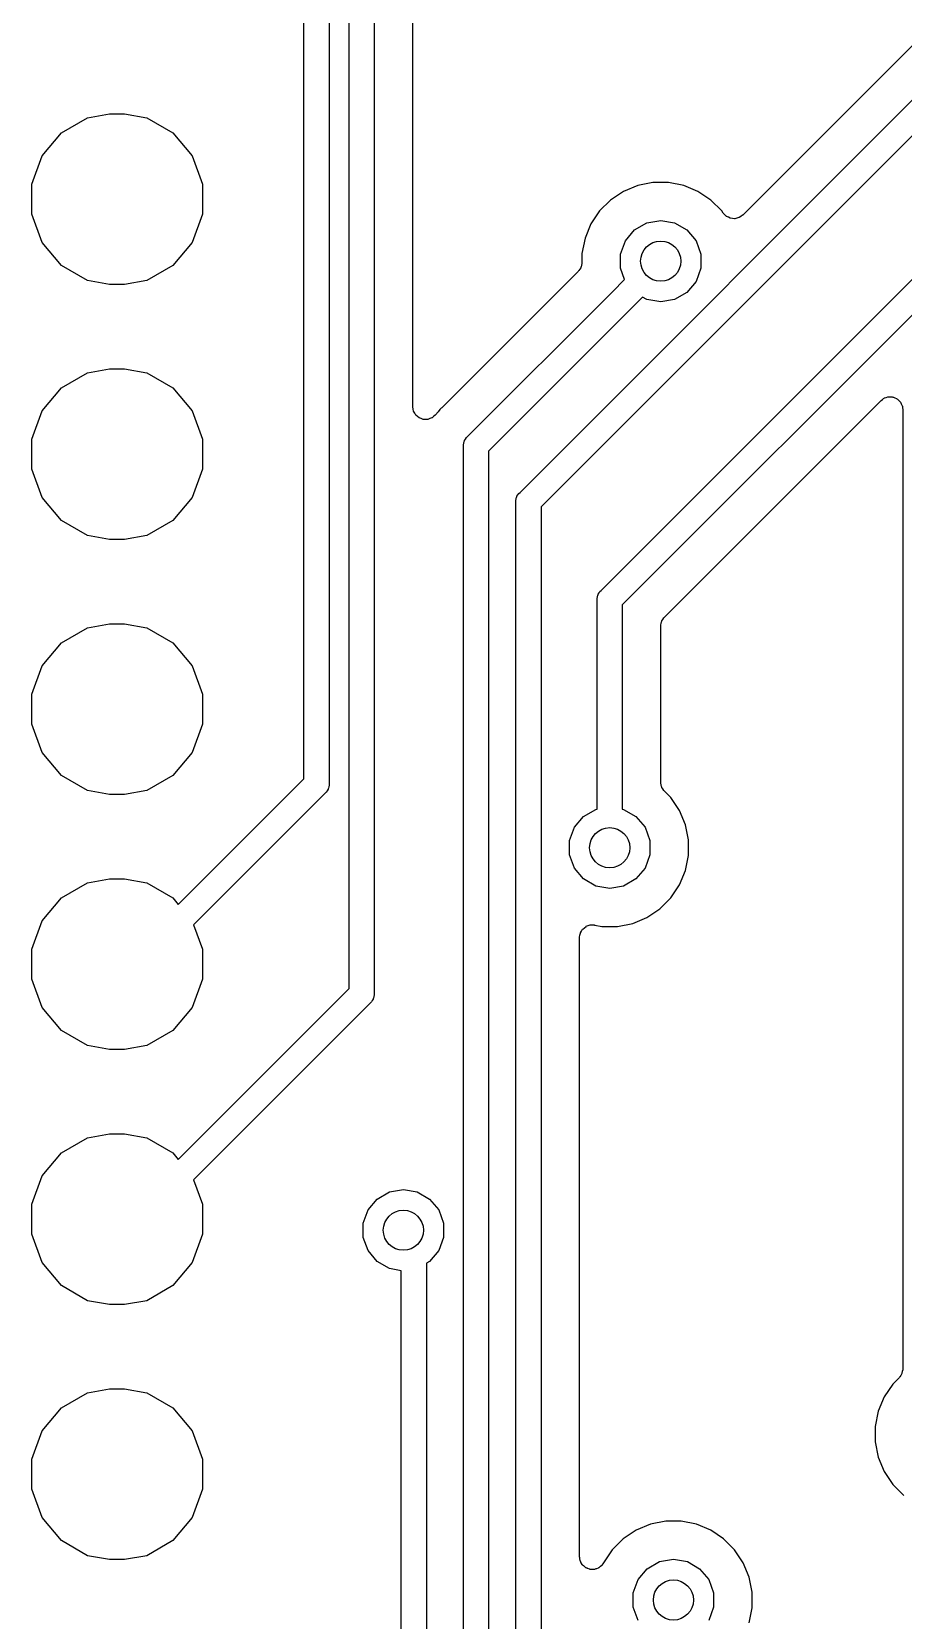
# Model space of a CAD drawing. Extents: x 10 to 287, y -200 to -10.
# Drawn here: x 113.37 to 122.05, y -104.6 to -88.77 of the extents above; entities that cross this region are included whole.
import ezdxf

# ---------------------------------------------------------------- set-up
doc = ezdxf.new("R2010")
doc.units = 0
doc.header["$MEASUREMENT"] = 0
doc.layers.add('BLACK', color=7, linetype='CONTINUOUS')

msp = doc.modelspace()

# ---------------------------------------------------------------- linework, layer by layer
at = {"layer": 'BLACK', "linetype": 'CONTINUOUS'}
for p, q in [((116.08, -96.2142), (116.08, -78.3645)), ((116.33, -78.4108), (116.33, -96.2606)), ((116.53, -98.3042), (116.53, -79.3129)), ((116.78, -79.3592), (116.78, -98.3505)), ((117.164, -92.5096), (117.164, -79.5708)), ((122.442, -88.6092), (120.452, -90.5992)), ((118.233, -93.3618), (122.732, -88.8625)), ((122.876, -89.072), (118.442, -93.5059)), ((119.041, -94.3381), (123.867, -89.5125)), ((113.663, -89.7804), (113.923, -89.6305)), ((113.923, -89.6305), (114.144, -89.5916)), ((114.144, -89.5916), (114.293, -89.5916)), ((114.293, -89.5916), (114.513, -89.6305)), ((114.513, -89.6305), (114.773, -89.7804)), ((113.471, -90.01), (113.663, -89.7804)), ((114.773, -89.7804), (114.966, -90.01)), ((124.011, -89.722), (119.251, -94.4821)), ((113.368, -90.2917), (113.471, -90.01)), ((114.966, -90.01), (115.068, -90.2917)), ((113.368, -90.5915), (113.368, -90.2917)), ((115.068, -90.2917), (115.068, -90.5915)), ((119.405, -90.3051), (119.263, -90.3642)), ((119.557, -90.275), (119.405, -90.3051)), ((119.711, -90.275), (119.557, -90.275)), ((119.863, -90.3051), (119.711, -90.275)), ((120.005, -90.3642), (119.863, -90.3051)), ((119.134, -90.45), (119.025, -90.5592)), ((119.263, -90.3642), (119.134, -90.45)), ((120.134, -90.45), (120.005, -90.3642)), ((120.243, -90.5592), (120.134, -90.45)), ((113.471, -90.8732), (113.368, -90.5915)), ((115.068, -90.5915), (114.966, -90.8732)), ((119.025, -90.5592), (118.939, -90.6876)), ((119.495, -90.6773), (119.634, -90.6528)), ((119.634, -90.6528), (119.773, -90.6773)), ((120.257, -90.5799), (120.243, -90.5592)), ((120.258, -90.5809), (120.257, -90.5799)), ((120.258, -90.5822), (120.258, -90.5809)), ((120.273, -90.5969), (120.258, -90.5822)), ((120.287, -90.6118), (120.273, -90.5969)), ((120.289, -90.6124), (120.287, -90.6118)), ((120.29, -90.6134), (120.289, -90.6124)), ((120.308, -90.6221), (120.29, -90.6134)), ((120.327, -90.6313), (120.308, -90.6221)), ((120.328, -90.6314), (120.327, -90.6313)), ((120.33, -90.632), (120.328, -90.6314)), ((120.35, -90.6338), (120.33, -90.632)), ((120.371, -90.6361), (120.35, -90.6338)), ((120.372, -90.6358), (120.371, -90.6361)), ((120.373, -90.6359), (120.372, -90.6358)), ((120.393, -90.6305), (120.373, -90.6359)), ((120.414, -90.6256), (120.393, -90.6305)), ((120.415, -90.6248), (120.414, -90.6256)), ((120.416, -90.6245), (120.415, -90.6248)), ((120.433, -90.6126), (120.416, -90.6245)), ((120.45, -90.6011), (120.433, -90.6126)), ((120.451, -90.6), (120.45, -90.6011)), ((120.452, -90.5992), (120.451, -90.6)), ((118.939, -90.6876), (118.88, -90.8303)), ((119.282, -90.8559), (119.373, -90.7479)), ((119.373, -90.7479), (119.495, -90.6773)), ((119.773, -90.6773), (119.895, -90.7479)), ((119.895, -90.7479), (119.986, -90.8559)), ((113.663, -91.1028), (113.471, -90.8732)), ((114.966, -90.8732), (114.773, -91.1028)), ((118.88, -90.8303), (118.85, -90.9818)), ((119.234, -90.9885), (119.282, -90.8559)), ((119.986, -90.8559), (120.034, -90.9885)), ((113.923, -91.2527), (113.663, -91.1028)), ((114.773, -91.1028), (114.513, -91.2527)), ((118.838, -91.1242), (118.829, -91.1378)), ((118.84, -91.1188), (118.838, -91.1242)), ((118.842, -91.114), (118.84, -91.1188)), ((118.845, -91.0977), (118.842, -91.114)), ((118.85, -91.0816), (118.845, -91.0977)), ((118.85, -91.0706), (118.849, -91.0761)), ((118.849, -91.0761), (118.85, -91.0816)), ((118.85, -90.9818), (118.85, -91.0706)), ((119.234, -91.1295), (119.234, -90.9885)), ((119.275, -91.2415), (119.234, -91.1295)), ((120.034, -91.1295), (119.986, -91.2621)), ((120.034, -90.9885), (120.034, -91.1295)), ((114.144, -91.2916), (113.923, -91.2527)), ((114.513, -91.2527), (114.293, -91.2916)), ((118.813, -91.1604), (117.457, -92.516)), ((118.816, -91.1558), (118.813, -91.1604)), ((118.82, -91.1522), (118.816, -91.1558)), ((118.829, -91.1378), (118.82, -91.1522)), ((119.153, -91.3629), (119.275, -91.2415)), ((119.986, -91.2621), (119.895, -91.3701)), ((114.293, -91.2916), (114.144, -91.2916)), ((117.71, -92.8057), (119.153, -91.3629)), ((119.153, -91.3629), (119.153, -91.3629)), ((119.453, -91.4165), (119.33, -91.5396)), ((119.495, -91.4407), (119.453, -91.4165)), ((119.634, -91.4652), (119.495, -91.4407)), ((119.773, -91.4407), (119.634, -91.4652)), ((119.895, -91.3701), (119.773, -91.4407)), ((119.33, -91.5397), (117.92, -92.9498)), ((119.33, -91.5396), (119.33, -91.5397)), ((113.663, -92.3204), (113.923, -92.1705)), ((113.923, -92.1705), (114.144, -92.1316)), ((114.144, -92.1316), (114.293, -92.1316)), ((114.293, -92.1316), (114.513, -92.1705)), ((114.513, -92.1705), (114.773, -92.3204)), ((113.471, -92.55), (113.663, -92.3204)), ((114.773, -92.3204), (114.966, -92.55)), ((113.368, -92.8317), (113.471, -92.55)), ((114.966, -92.55), (115.068, -92.8317)), ((117.164, -92.5103), (117.164, -92.5096)), ((117.164, -92.511), (117.164, -92.5103)), ((117.168, -92.532), (117.164, -92.511)), ((117.172, -92.553), (117.168, -92.532)), ((117.172, -92.5536), (117.172, -92.553)), ((117.172, -92.5543), (117.172, -92.5536)), ((117.183, -92.5727), (117.172, -92.5543)), ((117.433, -92.5363), (117.416, -92.558)), ((117.448, -92.5244), (117.433, -92.5363)), ((117.452, -92.5196), (117.448, -92.5244)), ((117.457, -92.516), (117.452, -92.5196)), ((119.672, -94.6039), (121.829, -92.447)), ((121.829, -92.447), (121.843, -92.4374)), ((121.843, -92.4374), (121.855, -92.4268)), ((121.855, -92.4268), (121.861, -92.4249)), ((121.861, -92.4249), (121.865, -92.4217)), ((121.865, -92.4217), (121.881, -92.4174)), ((121.881, -92.4174), (121.897, -92.4117)), ((121.897, -92.4117), (121.903, -92.4117)), ((121.903, -92.4117), (121.908, -92.4102)), ((121.908, -92.4102), (121.924, -92.4117)), ((121.924, -92.4117), (121.941, -92.4117)), ((121.941, -92.4117), (121.946, -92.4136)), ((121.946, -92.4136), (121.952, -92.4141)), ((121.952, -92.4141), (121.967, -92.4211)), ((121.967, -92.4211), (121.982, -92.4268)), ((121.982, -92.4268), (121.987, -92.4304)), ((121.987, -92.4304), (121.992, -92.4327)), ((121.992, -92.4327), (122.004, -92.4445)), ((122.004, -92.4445), (122.016, -92.4551)), ((122.016, -92.4551), (122.019, -92.46)), ((122.019, -92.46), (122.023, -92.4639)), ((122.023, -92.4639), (122.03, -92.479)), ((122.03, -92.479), (122.038, -92.4933)), ((122.038, -92.4933), (122.039, -92.4988)), ((122.039, -92.4988), (122.042, -92.5039)), ((122.042, -92.5039), (122.043, -92.5204)), ((122.043, -92.5204), (122.046, -92.5368)), ((122.046, -92.5368), (122.046, -102.091)), ((117.194, -92.5912), (117.183, -92.5727)), ((117.194, -92.5917), (117.194, -92.5912)), ((117.195, -92.5923), (117.194, -92.5917)), ((117.211, -92.6058), (117.195, -92.5923)), ((117.228, -92.6196), (117.211, -92.6058)), ((117.228, -92.6198), (117.228, -92.6196)), ((117.229, -92.6203), (117.228, -92.6198)), ((117.249, -92.6273), (117.229, -92.6203)), ((117.269, -92.6347), (117.249, -92.6273)), ((117.27, -92.6347), (117.269, -92.6347)), ((117.292, -92.6347), (117.27, -92.6349)), ((117.27, -92.6349), (117.27, -92.6347)), ((117.313, -92.6347), (117.292, -92.6347)), ((117.314, -92.6344), (117.313, -92.6347)), ((117.334, -92.6269), (117.314, -92.6344)), ((117.314, -92.6344), (117.314, -92.6344)), ((117.355, -92.6196), (117.334, -92.6269)), ((117.356, -92.6189), (117.355, -92.6191)), ((117.355, -92.6191), (117.355, -92.6196)), ((117.372, -92.605), (117.356, -92.6189)), ((117.388, -92.5912), (117.372, -92.605)), ((117.389, -92.5906), (117.388, -92.5912)), ((117.416, -92.558), (117.389, -92.5902)), ((117.389, -92.5902), (117.389, -92.5906)), ((117.416, -92.558), (117.416, -92.558)), ((113.368, -93.1315), (113.368, -92.8317)), ((115.068, -92.8317), (115.068, -93.1315)), ((117.669, -92.8869), (117.673, -92.8709)), ((117.673, -92.8709), (117.676, -92.8546)), ((117.676, -92.8546), (117.679, -92.8497)), ((117.679, -92.8497), (117.68, -92.8443)), ((117.68, -92.8443), (117.689, -92.8308)), ((117.689, -92.8308), (117.698, -92.8164)), ((117.698, -92.8164), (117.71, -92.8057)), ((117.67, -92.9034), (117.669, -92.8869)), ((117.67, -112.785), (117.67, -92.9034)), ((117.92, -92.9498), (117.92, -112.832)), ((113.471, -93.4132), (113.368, -93.1315)), ((115.068, -93.1315), (114.966, -93.4132)), ((113.663, -93.6428), (113.471, -93.4132)), ((114.966, -93.4132), (114.773, -93.6428)), ((118.191, -93.443), (118.195, -93.427)), ((118.192, -93.4595), (118.191, -93.443)), ((118.192, -117.216), (118.192, -93.4595)), ((118.195, -93.427), (118.198, -93.4107)), ((118.198, -93.4107), (118.201, -93.4058)), ((118.201, -93.4058), (118.202, -93.4004)), ((118.202, -93.4004), (118.212, -93.3869)), ((118.212, -93.3869), (118.22, -93.3725)), ((118.22, -93.3725), (118.233, -93.3618)), ((113.923, -93.7927), (113.663, -93.6428)), ((114.773, -93.6428), (114.513, -93.7927)), ((118.442, -93.5059), (118.442, -117.262)), ((114.144, -93.8316), (113.923, -93.7927)), ((114.513, -93.7927), (114.293, -93.8316)), ((114.293, -93.8316), (114.144, -93.8316)), ((119, -94.4193), (119.004, -94.4032)), ((119.001, -94.4358), (119, -94.4193)), ((119.001, -96.3244), (119.001, -94.4358)), ((119.004, -94.4032), (119.007, -94.3869)), ((119.007, -94.3869), (119.01, -94.3821)), ((119.01, -94.3821), (119.011, -94.3767)), ((119.011, -94.3767), (119.02, -94.3631)), ((119.02, -94.3631), (119.029, -94.3487)), ((119.029, -94.3487), (119.041, -94.3381)), ((119.251, -94.4821), (119.251, -96.5169)), ((119.665, -94.6121), (119.669, -94.6085)), ((119.669, -94.6085), (119.672, -94.6039)), ((113.663, -94.8604), (113.923, -94.7105)), ((113.923, -94.7105), (114.144, -94.6716)), ((114.144, -94.6716), (114.293, -94.6716)), ((114.293, -94.6716), (114.513, -94.7105)), ((114.513, -94.7105), (114.773, -94.8604)), ((119.635, -94.6827), (119.64, -94.6667)), ((119.636, -94.6882), (119.635, -94.6827)), ((119.635, -94.6938), (119.636, -94.6882)), ((119.635, -96.2487), (119.635, -94.6938)), ((119.64, -94.6667), (119.643, -94.6503)), ((119.643, -94.6503), (119.645, -94.6455)), ((119.645, -94.6455), (119.647, -94.6401)), ((119.647, -94.6401), (119.656, -94.6265)), ((119.656, -94.6265), (119.665, -94.6121)), ((113.471, -95.09), (113.663, -94.8604)), ((114.773, -94.8604), (114.966, -95.09)), ((113.368, -95.3717), (113.471, -95.09)), ((114.966, -95.09), (115.068, -95.3717)), ((113.368, -95.6715), (113.368, -95.3717)), ((115.068, -95.3717), (115.068, -95.6715)), ((113.471, -95.9532), (113.368, -95.6715)), ((115.068, -95.6715), (114.966, -95.9532)), ((113.663, -96.1828), (113.471, -95.9532)), ((114.966, -95.9532), (114.773, -96.1828)), ((113.923, -96.3327), (113.663, -96.1828)), ((114.773, -96.1828), (114.513, -96.3327)), ((114.144, -96.3716), (113.923, -96.3327)), ((114.513, -96.3327), (114.293, -96.3716)), ((114.828, -97.4661), (116.08, -96.2142)), ((116.302, -96.3476), (116.29, -96.3582)), ((116.311, -96.3332), (116.302, -96.3476)), ((116.32, -96.3196), (116.311, -96.3332)), ((116.321, -96.3143), (116.32, -96.3196)), ((116.324, -96.3094), (116.321, -96.3143)), ((116.327, -96.2931), (116.324, -96.3094)), ((116.331, -96.2771), (116.327, -96.2931)), ((116.33, -96.2606), (116.331, -96.2771)), ((119.001, -96.5169), (119.001, -96.3244)), ((119.001, -96.3244), (119.001, -96.3244)), ((119.636, -96.2542), (119.635, -96.2487)), ((119.635, -96.2597), (119.636, -96.2542)), ((119.64, -96.2757), (119.635, -96.2597)), ((119.643, -96.2921), (119.64, -96.2757)), ((119.645, -96.2969), (119.643, -96.2921)), ((119.647, -96.3023), (119.645, -96.2969)), ((119.656, -96.3159), (119.647, -96.3023)), ((119.665, -96.3303), (119.656, -96.3159)), ((119.669, -96.3339), (119.665, -96.3303)), ((119.672, -96.3385), (119.669, -96.3339)), ((119.735, -96.4012), (119.672, -96.3385)), ((114.293, -96.3716), (114.144, -96.3716)), ((116.29, -96.3582), (114.98, -97.6682)), ((119.821, -96.5296), (119.735, -96.4012)), ((118.774, -96.6979), (118.865, -96.5899)), ((118.865, -96.5899), (118.987, -96.5193)), ((118.987, -96.5193), (119.001, -96.5169)), ((119.251, -96.5169), (119.265, -96.5193)), ((119.265, -96.5193), (119.387, -96.5899)), ((119.387, -96.5899), (119.478, -96.6979)), ((119.88, -96.6723), (119.821, -96.5296)), ((118.726, -96.8305), (118.774, -96.6979)), ((119.478, -96.6979), (119.526, -96.8305)), ((119.91, -96.8238), (119.88, -96.6723)), ((119.91, -96.9782), (119.91, -96.8238)), ((118.726, -96.9715), (118.726, -96.8305)), ((118.774, -97.1041), (118.726, -96.9715)), ((119.526, -96.9715), (119.478, -97.1041)), ((119.526, -96.8305), (119.526, -96.9715)), ((119.88, -97.1297), (119.91, -96.9782)), ((118.865, -97.2121), (118.774, -97.1041)), ((119.478, -97.1041), (119.387, -97.2121)), ((119.821, -97.2724), (119.88, -97.1297)), ((113.663, -97.4004), (113.923, -97.2505)), ((113.923, -97.2505), (114.144, -97.2116)), ((114.144, -97.2116), (114.293, -97.2116)), ((114.293, -97.2116), (114.513, -97.2505)), ((114.513, -97.2505), (114.773, -97.4004)), ((118.987, -97.2827), (118.865, -97.2121)), ((119.126, -97.3072), (118.987, -97.2827)), ((119.265, -97.2827), (119.126, -97.3072)), ((119.387, -97.2121), (119.265, -97.2827)), ((119.735, -97.4008), (119.821, -97.2724)), ((113.471, -97.63), (113.663, -97.4004)), ((114.773, -97.4004), (114.828, -97.4661)), ((119.626, -97.51), (119.735, -97.4008)), ((119.355, -97.6549), (119.497, -97.5958)), ((119.497, -97.5958), (119.626, -97.51)), ((113.368, -97.9117), (113.471, -97.63)), ((114.98, -97.6682), (115.068, -97.9117)), ((118.826, -97.7927), (118.83, -97.7724)), ((118.83, -97.7724), (118.834, -97.752)), ((118.834, -97.7508), (118.835, -97.7494)), ((118.834, -97.752), (118.834, -97.7508)), ((118.835, -97.7494), (118.845, -97.7317)), ((118.845, -97.7317), (118.856, -97.7138)), ((118.856, -97.7138), (118.857, -97.7129)), ((118.857, -97.7129), (118.858, -97.7117)), ((118.858, -97.7117), (118.874, -97.6988)), ((118.874, -97.6988), (118.89, -97.6855)), ((118.89, -97.6855), (118.891, -97.685)), ((118.891, -97.685), (118.892, -97.6841)), ((118.892, -97.6841), (118.912, -97.6775)), ((118.912, -97.6775), (118.931, -97.6704)), ((118.931, -97.6704), (118.932, -97.6704)), ((118.932, -97.6704), (118.934, -97.6699)), ((118.934, -97.6699), (118.954, -97.6704)), ((118.954, -97.6704), (118.975, -97.6704)), ((118.975, -97.6704), (118.976, -97.6709)), ((118.976, -97.6709), (118.978, -97.6709)), ((118.978, -97.6709), (119.049, -97.685)), ((119.049, -97.685), (119.203, -97.685)), ((119.203, -97.685), (119.355, -97.6549)), ((113.368, -98.2115), (113.368, -97.9117)), ((115.068, -97.9117), (115.068, -98.2115)), ((118.826, -97.7941), (118.826, -97.7927)), ((118.826, -97.7955), (118.826, -97.7941)), ((118.826, -103.964), (118.826, -97.7955)), ((113.471, -98.4932), (113.368, -98.2115)), ((115.068, -98.2115), (114.966, -98.4932)), ((114.828, -100.006), (116.53, -98.3042)), ((116.771, -98.4042), (116.77, -98.4096)), ((116.774, -98.3994), (116.771, -98.4042)), ((116.777, -98.3831), (116.774, -98.3994)), ((116.781, -98.3671), (116.777, -98.3831)), ((116.78, -98.3505), (116.781, -98.3671)), ((113.663, -98.7228), (113.471, -98.4932)), ((114.966, -98.4932), (114.773, -98.7228)), ((116.74, -98.4482), (114.98, -100.208)), ((116.752, -98.4376), (116.74, -98.4482)), ((116.761, -98.4232), (116.752, -98.4376)), ((116.77, -98.4096), (116.761, -98.4232)), ((113.923, -98.8727), (113.663, -98.7228)), ((114.773, -98.7228), (114.513, -98.8727)), ((114.144, -98.9116), (113.923, -98.8727)), ((114.513, -98.8727), (114.293, -98.9116)), ((114.293, -98.9116), (114.144, -98.9116)), ((113.663, -99.9404), (113.923, -99.7905)), ((113.923, -99.7905), (114.144, -99.7516)), ((114.144, -99.7516), (114.293, -99.7516)), ((114.293, -99.7516), (114.513, -99.7905)), ((114.513, -99.7905), (114.773, -99.9404)), ((113.471, -100.17), (113.663, -99.9404)), ((114.773, -99.9404), (114.828, -100.006)), ((113.368, -100.452), (113.471, -100.17)), ((114.98, -100.208), (115.068, -100.452)), ((116.931, -100.329), (117.07, -100.305)), ((117.07, -100.305), (117.209, -100.329)), ((113.368, -100.751), (113.368, -100.452)), ((115.068, -100.452), (115.068, -100.751)), ((116.718, -100.508), (116.809, -100.4)), ((116.809, -100.4), (116.931, -100.329)), ((117.209, -100.329), (117.331, -100.4)), ((117.331, -100.4), (117.422, -100.508)), ((116.67, -100.64), (116.718, -100.508)), ((117.422, -100.508), (117.47, -100.64)), ((113.471, -101.033), (113.368, -100.751)), ((115.068, -100.751), (114.966, -101.033)), ((116.67, -100.782), (116.67, -100.64)), ((117.47, -100.64), (117.47, -100.782)), ((116.718, -100.914), (116.67, -100.782)), ((116.809, -101.022), (116.718, -100.914)), ((117.422, -100.914), (117.331, -101.022)), ((117.47, -100.782), (117.422, -100.914)), ((113.663, -101.263), (113.471, -101.033)), ((114.966, -101.033), (114.773, -101.263)), ((116.931, -101.093), (116.809, -101.022)), ((117.05, -101.114), (116.931, -101.093)), ((117.331, -101.022), (117.3, -101.04)), ((117.3, -101.04), (117.3, -110.551)), ((117.05, -110.551), (117.05, -101.114)), ((113.923, -101.413), (113.663, -101.263)), ((114.144, -101.452), (113.923, -101.413)), ((114.513, -101.413), (114.293, -101.452)), ((114.773, -101.263), (114.513, -101.413)), ((114.293, -101.452), (114.144, -101.452)), ((122.009, -102.18), (121.946, -102.243)), ((122.012, -102.176), (122.009, -102.18)), ((122.016, -102.172), (122.012, -102.176)), ((122.025, -102.158), (122.016, -102.172)), ((122.034, -102.144), (122.025, -102.158)), ((122.036, -102.139), (122.034, -102.144)), ((122.038, -102.134), (122.036, -102.139)), ((122.041, -102.118), (122.038, -102.134)), ((122.046, -102.102), (122.041, -102.118)), ((122.046, -102.091), (122.045, -102.096)), ((122.045, -102.096), (122.046, -102.102)), ((113.663, -102.48), (113.923, -102.331)), ((113.923, -102.331), (114.144, -102.292)), ((114.144, -102.292), (114.293, -102.292)), ((114.293, -102.292), (114.513, -102.331)), ((114.513, -102.331), (114.773, -102.48)), ((121.946, -102.243), (121.86, -102.372)), ((113.471, -102.71), (113.663, -102.48)), ((114.773, -102.48), (114.966, -102.71)), ((121.801, -102.514), (121.771, -102.666)), ((121.86, -102.372), (121.801, -102.514)), ((121.771, -102.666), (121.771, -102.82)), ((113.368, -102.992), (113.471, -102.71)), ((114.966, -102.71), (115.068, -102.992)), ((121.771, -102.82), (121.801, -102.972)), ((113.368, -103.291), (113.368, -102.992)), ((115.068, -102.992), (115.068, -103.291)), ((121.801, -102.972), (121.86, -103.114)), ((121.86, -103.114), (121.946, -103.243)), ((113.471, -103.573), (113.368, -103.291)), ((115.068, -103.291), (114.966, -103.573)), ((121.946, -103.243), (122.055, -103.352)), ((113.663, -103.803), (113.471, -103.573)), ((114.966, -103.573), (114.773, -103.803)), ((119.684, -103.61), (119.532, -103.64)), ((119.838, -103.61), (119.684, -103.61)), ((119.99, -103.64), (119.838, -103.61)), ((119.261, -103.785), (119.152, -103.894)), ((119.39, -103.699), (119.261, -103.785)), ((119.532, -103.64), (119.39, -103.699)), ((120.132, -103.699), (119.99, -103.64)), ((120.261, -103.785), (120.132, -103.699)), ((120.37, -103.894), (120.261, -103.785)), ((113.923, -103.953), (113.663, -103.803)), ((114.773, -103.803), (114.513, -103.953)), ((119.152, -103.894), (119.059, -104.033)), ((120.456, -104.023), (120.37, -103.894)), ((114.144, -103.992), (113.923, -103.953)), ((114.293, -103.992), (114.144, -103.992)), ((114.513, -103.953), (114.293, -103.992)), ((118.828, -103.973), (118.826, -103.964)), ((118.827, -103.976), (118.828, -103.973)), ((118.83, -103.984), (118.827, -103.976)), ((118.832, -104.002), (118.83, -103.984)), ((118.833, -104.005), (118.832, -104.002)), ((118.834, -104.007), (118.833, -104.005)), ((118.839, -104.017), (118.834, -104.007)), ((118.84, -104.019), (118.839, -104.017)), ((118.842, -104.022), (118.84, -104.019)), ((118.843, -104.024), (118.842, -104.022)), ((118.852, -104.041), (118.843, -104.024)), ((118.854, -104.043), (118.852, -104.041)), ((118.856, -104.046), (118.854, -104.043)), ((118.865, -104.053), (118.856, -104.046)), ((118.866, -104.054), (118.865, -104.053)), ((118.867, -104.055), (118.866, -104.054)), ((118.871, -104.058), (118.867, -104.055)), ((118.885, -104.071), (118.871, -104.058)), ((118.887, -104.072), (118.885, -104.071)), ((118.89, -104.074), (118.887, -104.072)), ((118.902, -104.078), (118.89, -104.074)), ((118.903, -104.079), (118.902, -104.078)), ((118.904, -104.079), (118.903, -104.079)), ((118.908, -104.08), (118.904, -104.079)), ((118.926, -104.088), (118.908, -104.08)), ((118.928, -104.088), (118.926, -104.088)), ((118.931, -104.089), (118.928, -104.088)), ((118.944, -104.089), (118.931, -104.089)), ((118.945, -104.089), (118.944, -104.089)), ((118.948, -104.089), (118.945, -104.089)), ((118.95, -104.089), (118.948, -104.089)), ((118.97, -104.09), (118.95, -104.089)), ((118.972, -104.089), (118.97, -104.09)), ((118.975, -104.089), (118.972, -104.089)), ((118.987, -104.085), (118.975, -104.089)), ((118.989, -104.084), (118.987, -104.085)), ((118.994, -104.082), (118.989, -104.084)), ((119.012, -104.077), (118.994, -104.082)), ((119.014, -104.075), (119.012, -104.077)), ((119.017, -104.074), (119.014, -104.075)), ((119.025, -104.067), (119.017, -104.074)), ((119.029, -104.065), (119.025, -104.067)), ((119.034, -104.059), (119.029, -104.065)), ((119.047, -104.05), (119.034, -104.059)), ((119.048, -104.047), (119.047, -104.05)), ((119.05, -104.046), (119.048, -104.047)), ((119.055, -104.037), (119.05, -104.046)), ((119.059, -104.033), (119.055, -104.037)), ((119.409, -104.191), (119.5, -104.083)), ((119.5, -104.083), (119.622, -104.012)), ((119.622, -104.012), (119.761, -103.988)), ((119.761, -103.988), (119.9, -104.012)), ((119.9, -104.012), (120.022, -104.083)), ((120.022, -104.083), (120.113, -104.191)), ((120.515, -104.165), (120.456, -104.023)), ((119.361, -104.323), (119.409, -104.191)), ((120.113, -104.191), (120.161, -104.323)), ((120.545, -104.317), (120.515, -104.165)), ((119.361, -104.465), (119.361, -104.323)), ((120.161, -104.323), (120.161, -104.465)), ((120.545, -104.471), (120.545, -104.317)), ((119.409, -104.597), (119.361, -104.465)), ((120.161, -104.465), (120.113, -104.597)), ((120.515, -104.623), (120.545, -104.471))]:
    msp.add_line(p, q, dxfattribs=at)
at = {"layer": 'BLACK'}
for centre in [(119.634, -91.059), (119.126, -96.901), (117.07, -100.711), (119.761, -104.394)]:
    msp.add_circle(centre, 0.2, dxfattribs=at)

doc.saveas('drawing.dxf')
